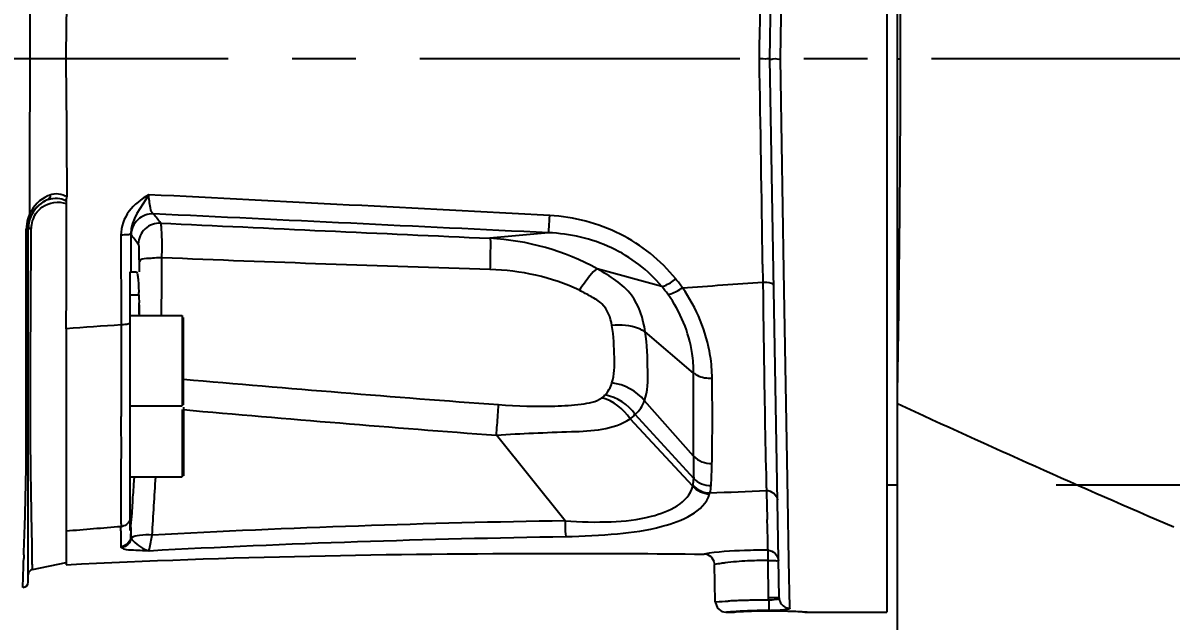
# Model space of a CAD drawing. Header units: millimetres. Extents: x 4086 to 8300, y 123 to 1549.
# Drawn here: x 6938.5 to 6965.43, y 827.05 to 841.08 of the extents above; entities that cross this region are included whole.
import ezdxf

# ---------------------------------------------------------------- set-up
doc = ezdxf.new("R2010")
doc.units = ezdxf.units.MM
doc.linetypes.add('CENTER', pattern=[0.6, 0.375, -0.075, 0.075, -0.075])
for name, color, linetype in [('中心线', 7, 'Continuous'), ('外形图', 7, 'Continuous'), ('尺寸标注', 7, 'Continuous')]:
    doc.layers.add(name, color=color, linetype=linetype)
doc.styles.add('思源黑', font='SourceHanSansCN-Normal.ttf')
doc.dimstyles.new('尺寸标注_1_4比例', dxfattribs={"dimtxt": 7, "dimasz": 6, "dimexe": 2, "dimexo": 1.5, "dimgap": 1, "dimtad": 1, "dimdec": 1, "dimlfac": 4, "dimdsep": 46, "dimtxsty": '思源黑', "dimcen": 0.09, "dimadec": 0, "dimazin": 0, "dimtp": 0.01, "dimtm": 0.01, "dimtfac": 1, "dimtdec": 1, "dimtofl": 0, "dimtmove": 0, "dimatfit": 3, "dimfxl": 1, "dimtolj": 1, "dimarcsym": 0})

# ---------------------------------------------------------------- blocks, each defined once
blk = doc.blocks.new('*D968')
at = {"layer": 'Defpoints', "color": 0}
for p in [(6987.256, 836.37), (6972.313, 835.062), (6987.256, 804.21)]:
    blk.add_point(p, dxfattribs=at)
at = {"layer": '尺寸标注', "color": 0, "lineweight": -2}
for p, q in [((6987.256, 834.87), (6987.256, 802.21)), ((6972.313, 833.562), (6972.313, 802.21)), ((6972.313, 804.21), (6944.529, 804.21)), ((6978.313, 804.21), (6981.256, 804.21))]:
    blk.add_line(p, q, dxfattribs=at)
at = {"layer": '尺寸标注', "color": 0}
for points in [[(6978.313, 805.21), (6978.313, 803.21), (6972.313, 804.21)], [(6981.256, 803.21), (6981.256, 805.21), (6987.256, 804.21)]]:
    blk.add_solid(points, dxfattribs=at)
at = {"layer": '尺寸标注', "color": 0, "insert": (6954.341, 808.834), "char_height": 7, "attachment_point": 5, "style": '思源黑'}
blk.add_mtext('\\A1;59.8', dxfattribs=at)
blk = doc.blocks.new('*D969')
at = {"layer": 'Defpoints', "color": 0}
for p in [(6987.256, 836.37), (6980.264, 830.237), (6987.256, 815.92)]:
    blk.add_point(p, dxfattribs=at)
at = {"layer": '尺寸标注', "color": 0, "lineweight": -2}
for p, q in [((6987.256, 834.87), (6987.256, 813.92)), ((6980.264, 828.737), (6980.264, 813.92)), ((6974.264, 815.92), (6948.997, 815.92)), ((6993.256, 815.92), (6999.256, 815.92))]:
    blk.add_line(p, q, dxfattribs=at)
at = {"layer": '尺寸标注', "color": 0}
for points in [[(6974.264, 814.92), (6974.264, 816.92), (6980.264, 815.92)], [(6993.256, 816.92), (6993.256, 814.92), (6987.256, 815.92)]]:
    blk.add_solid(points, dxfattribs=at)
at = {"layer": '尺寸标注', "color": 0, "insert": (6954.836, 820.544), "char_height": 7, "attachment_point": 5, "style": '思源黑'}
blk.add_mtext('\\A1;28', dxfattribs=at)
blk = doc.blocks.new('*D971')
at = {"layer": 'Defpoints', "color": 0}
for p in [(6855.764, 831.362), (6992.764, 628.928), (6855.764, 589.936)]:
    blk.add_point(p, dxfattribs=at)
at = {"layer": '尺寸标注', "color": 0, "lineweight": -2}
for p, q in [((6855.764, 829.862), (6855.764, 587.936)), ((6992.764, 627.428), (6992.764, 587.936)), ((6986.764, 589.936), (6861.764, 589.936))]:
    blk.add_line(p, q, dxfattribs=at)
at = {"layer": '尺寸标注', "color": 0}
for points in [[(6861.764, 590.936), (6861.764, 588.936), (6855.764, 589.936)], [(6986.764, 588.936), (6986.764, 590.936), (6992.764, 589.936)]]:
    blk.add_solid(points, dxfattribs=at)
at = {"layer": '尺寸标注', "color": 0, "insert": (6924.264, 594.551), "char_height": 7, "attachment_point": 5, "style": '思源黑'}
blk.add_mtext('\\A1;548', dxfattribs=at)

msp = doc.modelspace()

# ---------------------------------------------------------------- linework, layer by layer
at = {"layer": '中心线', "linetype": 'CENTER', "ltscale": 20}
for p, q in [((7003.311, 840.2368), (6847.114, 840.2368)), ((6980.264, 830.2368), (6962.7294, 830.2368))]:
    msp.add_line(p, q, dxfattribs=at)
at = {"layer": '外形图'}
for p, q in [((6959.014, 826.8418), (6959.014, 853.9634)), ((6956.014, 840.2368), (6956.2364, 852.9762)), ((6958.764, 853.2122), (6958.764, 827.2518)), ((6956.2728, 840.747), (6956.3492, 845.2076)), ((6956.2641, 840.2368), (6956.2728, 840.747)), ((6956.2348, 827.5896), (6956.014, 840.2368)), ((6956.2728, 839.7276), (6956.2641, 840.2368)), ((6959.014, 840.2365), (6959.0829, 840.2368)), ((6956.349, 835.2748), (6956.2728, 839.7276)), ((6939.514, 836.9079), (6939.514, 834.3291)), ((6938.6265, 827.9628), (6938.6265, 836.2478)), ((6941.0291, 836.1329), (6941.0291, 835.237)), ((6950.8236, 836.1563), (6949.4517, 836.0277)), ((6941.2311, 835.2371), (6941.2311, 835.4857)), ((6940.8001, 835.2366), (6940.8008, 834.8923)), ((6941.014, 829.1738), (6941.014, 835.237)), ((6941.0254, 835.237), (6941.1612, 835.237)), ((6953.4848, 834.8951), (6951.9707, 835.307)), ((6955.8476, 835.4233), (6955.8531, 835.0005)), ((6956.357, 834.8085), (6956.349, 835.2748)), ((6955.8531, 835.0005), (6955.8574, 834.6569)), ((6940.8008, 834.8923), (6940.8022, 834.2748)), ((6941.014, 834.6972), (6941.2197, 834.6972)), ((6956.4329, 830.3766), (6956.357, 834.8085)), ((6941.2312, 834.2193), (6941.2311, 834.4633)), ((6939.5148, 833.9036), (6939.5144, 834.3282)), ((6940.8022, 834.2748), (6940.8026, 833.9962)), ((6941.014, 834.2195), (6942.239, 834.2195)), ((6942.239, 834.2195), (6942.239, 832.0945)), ((6942.264, 832.1195), (6942.264, 834.1685)), ((6939.514, 833.9052), (6939.514, 828.3681)), ((6940.8026, 833.9962), (6940.8035, 833.7101)), ((6954.2294, 832.8665), (6953.0926, 833.8327)), ((6941.014, 832.0945), (6942.239, 832.0945)), ((6942.239, 832.014), (6942.239, 830.4315)), ((6942.264, 832.0659), (6942.264, 830.4565)), ((6954.2295, 830.9168), (6953.0771, 832.2172)), ((6954.2103, 830.2103), (6952.7382, 831.7918)), ((6954.2311, 830.3923), (6952.8623, 831.895)), ((6951.214, 829.3976), (6949.6054, 831.4058)), ((6941.014, 830.4315), (6942.239, 830.4315)), ((6941.1063, 830.4315), (6941.0943, 830.2474)), ((6956.4487, 829.4535), (6956.4329, 830.3766)), ((6954.2103, 830.2103), (6954.2153, 830.2323)), ((6959.014, 830.2368), (6958.764, 830.2368)), ((6954.6047, 830.0288), (6954.6118, 830.0522)), ((6955.9464, 829.7844), (6955.9564, 829.4302)), ((6940.8016, 829.3309), (6940.8009, 829.2608)), ((6956.4578, 828.92), (6956.4487, 829.4535)), ((6941.0292, 829.2422), (6941.0292, 829.1615)), ((6941.0292, 829.0225), (6941.0385, 829.1723)), ((6941.0292, 829.1615), (6941.0292, 829.0887)), ((6941.0292, 829.0887), (6941.0292, 829.0226)), ((6956.4724, 828.0644), (6956.4578, 828.92)), ((6938.5162, 828.4294), (6938.5183, 828.5162)), ((6938.7204, 828.3919), (6938.7188, 828.5826)), ((6954.4771, 828.6182), (6954.4738, 828.6176)), ((6938.5015, 827.8378), (6938.5141, 828.338)), ((6938.5141, 828.338), (6938.5162, 828.4294)), ((6938.7264, 828.2565), (6939.514, 828.4185)), ((6954.7191, 828.3994), (6954.7211, 828.372)), ((6954.7364, 827.4975), (6954.7211, 828.372)), ((6955.981, 828.1729), (6955.9768, 828.4646)), ((6955.9853, 827.8813), (6955.981, 828.1729)), ((6956.4779, 827.7476), (6956.4724, 828.0644)), ((6955.9896, 827.5896), (6955.9853, 827.8813)), ((6956.4847, 827.3458), (6956.4779, 827.7476)), ((6955.9903, 827.5391), (6955.9896, 827.5896)), ((6954.9864, 827.2518), (6954.9979, 827.2528)), ((6954.9864, 827.2518), (6955.139, 827.2518)), ((6955.139, 827.2518), (6955.1906, 827.2553)), ((6955.1396, 827.2519), (6955.139, 827.2518)), ((6955.1908, 827.2553), (6955.1396, 827.2519)), ((6956.8373, 827.2553), (6956.8885, 827.2519)), ((6956.889, 827.2518), (6956.8375, 827.2553)), ((6956.8885, 827.2519), (6956.889, 827.2518)), ((6956.889, 827.2518), (6958.764, 827.2518))]:
    msp.add_line(p, q, dxfattribs=at)
for points in [[(6939.514, 836.9335), (6939.5341, 836.965), (6939.5367, 837.0128)], [(6939.514, 836.9335), (6939.514, 836.9201), (6939.5146, 836.9068)], [(6938.6647, 836.6088), (6938.6711, 836.6039), (6938.6773, 836.5987), (6938.6829, 836.5937), (6938.6876, 836.5888), (6938.6915, 836.5841), (6938.6946, 836.5797), (6938.6967, 836.5757), (6938.6979, 836.572), (6938.6981, 836.5687), (6938.6974, 836.5658)], [(6938.5804, 836.2374), (6938.5895, 836.2383), (6938.5979, 836.2393), (6938.6052, 836.2403), (6938.6116, 836.2415), (6938.6169, 836.2427), (6938.6211, 836.2439), (6938.6241, 836.2452), (6938.6259, 836.2465), (6938.6265, 836.2479)], [(6954.7364, 827.4975), (6954.7869, 827.3511), (6954.8902, 827.2711), (6954.9864, 827.2518)]]:
    msp.add_lwpolyline(points, dxfattribs=at)
for centre, radius, start, end in [((6003.0409, 857.5822), 952.889, 358.9569919, 359.2464578), ((4592.142, 840.2371), 2346.525, 359.9113852, 0.088595), ((6899.4254, 841.2086), 40.0978, 358.61125, 358.77525), ((6897.6194, 839.444), 41.8995, 0.87488, 1.08423), ((5976.7097, 822.4783), 979.2234, 0.757449, 1.0391325), ((6466.2098, 840.7778), 492.8734, 359.04015, 359.937114), ((6939.4414, 836.2422), 0.859, 114.74345, 154.80323), ((6939.3594, 836.2543), 0.7316, 111.13923, 151.86755), ((6939.3669, 836.2495), 0.7385, 129.40084, 136.375), ((6939.3679, 836.248), 0.7403, 125.87939, 129.39222), ((6939.373, 836.2409), 0.749, 115.31197, 125.87416), ((6939.3674, 836.2525), 0.7362, 111.66854, 115.30307), ((6939.443, 836.239), 0.8626, 111.17273, 114.74976), ((6722.7976, -3467.8262), 4310.4249, 86.9671399, 87.0923365), ((6939.4544, 836.2369), 0.8742, 157.50299, 163.14591), ((6939.4526, 836.2378), 0.8722, 154.67664, 157.50812), ((6939.3552, 836.2558), 0.7272, 154.76961, 157.67265), ((6939.3733, 836.2445), 0.7467, 153.37658, 156.72467), ((6939.3623, 836.2523), 0.735, 151.83421, 154.75355), ((6939.3739, 836.2435), 0.7477, 136.41925, 153.33108), ((6939.3138, 836.2563), 0.6194, 146.35655, 156.49815), ((6866.5586, 777.0769), 95.7507, 38.271398, 38.437386), ((6939.4573, 836.2371), 0.8769, 163.21085, 179.98106), ((6939.3808, 836.2477), 0.7542, 172.54491, 179.98594), ((6939.3738, 836.248), 0.7473, 160.48333, 172.5024), ((6939.3726, 836.2486), 0.746, 157.66957, 160.49405), ((6939.3725, 836.2449), 0.7458, 156.7235, 160.06749), ((6939.3213, 836.254), 0.6272, 163.1867, 179.86671), ((6939.3186, 836.2541), 0.6247, 156.49426, 163.12712), ((7057.8502, 3271.4692), 2437.8526, 267.2698719, 267.4515181), ((6917.4917, 817.725), 29.8733, 37.45344, 37.97847), ((6932.9087, 1144.1831), 310.0328, 273.895127, 274.244131), ((6932.5398, 834.4751), 8.6827, 1.46623, 1.86784), ((6950.834, 832.699), 3.4425, 35.80398, 39.63939), ((6873.0477, 832.8442), 68.197, 1.142264, 1.405129), ((6982.1951, 249.4093), 586.0505, 94.0501411, 94.1764485), ((6989.4878, 1370.7371), 540.0838, 264.984328, 265.770467), ((6988.6077, 1352.3793), 522.4314, 264.910737, 265.718578), ((7072.8823, 1078.3995), 271.304, 245.183882, 246.682812), ((6430.7562, 831.1358), 510.0524, 359.893414, 0.079408), ((7055.0006, 830.9454), 100.771, 180.016257, 180.314494), ((6936.6317, 831.18), 18.0331, 356.96427, 358.61761), ((6815.988, 830.4797), 124.82, 359.724792, 359.865593), ((6876.7136, 830.1908), 64.0937, 359.491258, 359.722356), ((6810.8435, 830.8825), 129.9674, 359.315991, 359.444178), ((6955.177, 573.4537), 255.9745, 90.887092, 93.05555), ((6831.2822, 825.9036), 124.7241, 1.390316, 1.620271), ((6955.6748, 641.3977), 188.451, 94.526909, 94.919489), ((6920.298, 829.3972), 20.5033, 359.34158, 359.61877), ((6988.9213, 828.2527), 48.1295, 179.20346, 179.35802), ((6940.7836, 829.0234), 0.2564, 334.3765, 351.98456), ((6921.8841, 828.1195), 34.0951, 0.98868, 1.36188), ((6965.15, 827.8644), 26.6397, 178.41523, 178.59805), ((6954.4712, 828.3676), 0.25, 7.29746, 89.40394), ((6955.8486, 821.114), 7.3517, 89.00142, 91.08091), ((6938.7515, 828.1341), 0.125, 101.62055, 179.99246), ((6938.5015, 827.9628), 0.125, 270.0085, 0), ((6956.0209, 807.7468), 19.7924, 92.6596, 92.83613), ((6956.0168, 807.8385), 19.7006, 91.59562, 92.66011), ((6956.0152, 807.885), 19.6541, 91.35341, 91.59487), ((6956.0146, 807.9147), 19.6243, 91.10525, 91.35368), ((6956.014, 807.9503), 19.5888, 90.06929, 91.10556), ((6956.485, 827.5949), 0.2503, 198.86022, 208.22946), ((6956.0226, 814.6774), 12.6171, 92.96232, 94.65832), ((6956.023, 814.4165), 12.8657, 93.57825, 93.70975), ((6955.9955, 814.8656), 12.4158, 92.45386, 93.71629), ((6955.9943, 814.8923), 12.3891, 92.8905, 93.58304), ((6956.0055, 814.633), 12.6486, 92.43267, 92.88187), ((6956.0165, 814.7825), 12.5118, 92.3879, 92.95948), ((6956.0355, 813.9589), 13.3234, 92.22109, 92.45856), ((6956.0358, 813.9307), 13.3516, 92.19609, 92.43478), ((6956.0152, 814.8147), 12.4796, 91.76629, 92.38789), ((6956.0316, 814.1019), 13.1804, 91.14581, 92.22834), ((6956.0367, 813.9619), 13.3204, 91.1311, 92.20504), ((6956.0141, 814.8531), 12.4411, 90.08813, 91.76688), ((6955.9979, 816.0435), 11.2385, 90.0378, 91.14296), ((6955.9936, 817.5846), 9.6974, 89.87915, 90.01805), ((6955.9885, 832.9721), 5.6779, 270.06507, 270.48086), ((6956.0292, 816.0598), 11.2221, 89.14115, 90.07755), ((6956.0152, 814.9749), 12.3071, 88.85427, 89.15163), ((6955.9907, 813.94), 13.3424, 87.79565, 88.84302), ((6956.0019, 814.3314), 12.9508, 88.28924, 88.85243), ((6955.9878, 813.8433), 13.4391, 87.77783, 88.29136), ((6956.0284, 814.789), 12.4925, 86.28658, 87.81875), ((6956.0197, 814.6127), 12.669, 86.71744, 87.78708), ((6956.0289, 814.8074), 12.4741, 86.28433, 86.70814)]:
    msp.add_arc(centre, radius, start, end, dxfattribs=at)
for points, knots in [([(6959.0829, 840.2368), (6959.0831, 840.9901), (6959.0887, 843.9354), (6959.0872, 846.8808), (6959.0761, 849.0728)], [0, 0, 0, 0, 0.2557547, 1, 1, 1, 1]), ([(6956.014, 840.2383), (6956.0138, 840.2322), (6955.9766, 840.2441), (6955.9144, 840.2266), (6955.8293, 840.2368), (6955.7721, 840.2368)], [0, 0, 0, 0, 0.0756932, 0.2908735, 1, 1, 1, 1]), ([(6956.0141, 840.2412), (6956.0137, 840.217), (6956.1512, 840.2687), (6956.2072, 840.2206), (6956.2641, 840.2368)], [0, 0, 0, 0, 0.2905718, 1, 1, 1, 1]), ([(6939.1315, 837.0433), (6939.1354, 837.0208), (6939.147, 836.9833), (6939.1085, 836.9454), (6939.095, 836.9504)], [0, 0, 0, 0, 0.6137286, 1, 1, 1, 1]), ([(6941.4505, 837.0494), (6941.2779, 836.9472), (6940.9478, 836.7039), (6940.7987, 836.2977), (6940.7989, 836.1002)], [0, 0, 0, 0, 0.5037176, 1, 1, 1, 1]), ([(6941.559, 836.6012), (6941.5115, 836.6219), (6941.4811, 836.8097), (6941.4564, 836.946), (6941.4505, 837.0494)], [0, 0, 0, 0, 0.3334816, 1, 1, 1, 1]), ([(6941.559, 836.6012), (6941.4295, 836.6059), (6941.1556, 836.5057), (6941.041, 836.2375), (6941.0391, 836.108)], [0, 0, 0, 0, 0.5001924, 1, 1, 1, 1]), ([(6950.8236, 836.1563), (6950.8378, 836.1974), (6950.8365, 836.3361), (6950.8516, 836.4695), (6950.8565, 836.5613)], [0, 0, 0, 0, 0.3210296, 1, 1, 1, 1]), ([(6953.8112, 835.0744), (6953.4588, 835.5089), (6952.5513, 836.2412), (6951.4237, 836.5312), (6950.8565, 836.5613)], [0, 0, 0, 0, 0.4961986, 1, 1, 1, 1]), ([(6941.7311, 836.3836), (6941.6011, 836.3896), (6941.3249, 836.2909), (6941.2087, 836.0215), (6941.2065, 835.8914)], [0, 0, 0, 0, 0.5002061, 1, 1, 1, 1]), ([(6941.7596, 835.5722), (6941.7631, 835.758), (6941.7709, 836.0064), (6941.7467, 836.27), (6941.746, 836.3613), (6941.7311, 836.3836)], [0, 0, 0, 0, 0.6851662, 0.9009424, 1, 1, 1, 1]), ([(6938.5205, 828.6012), (6938.5285, 828.8888), (6938.5819, 830.1416), (6938.5788, 832.688), (6938.5807, 834.9456), (6938.5804, 836.2374)], [0, 0, 0, 0, 0.1130458, 0.4925489, 1, 1, 1, 1]), ([(6938.694, 836.2555), (6938.6772, 836.2545), (6938.6684, 836.2555), (6938.6234, 836.2466), (6938.6282, 836.2437)], [0, 0, 0, 0, 0.7482621, 1, 1, 1, 1]), ([(6938.7188, 828.5826), (6938.7108, 829.2222), (6938.6507, 831.7794), (6938.6907, 834.3375), (6938.694, 836.2555)], [0, 0, 0, 0, 0.2501123, 1, 1, 1, 1]), ([(6941.0292, 836.133), (6941.0187, 836.1105), (6940.918, 836.1134), (6940.8521, 836.1007), (6940.7989, 836.1002)], [0, 0, 0, 0, 0.318408, 1, 1, 1, 1]), ([(6941.0391, 836.108), (6941.0369, 836.1108), (6941.0331, 836.1192), (6941.0305, 836.1278), (6941.0292, 836.133)], [0, 0, 0, 0, 0.3981319, 1, 1, 1, 1]), ([(6949.4517, 836.0277), (6949.4757, 835.9534), (6949.451, 835.7024), (6949.4595, 835.4623), (6949.454, 835.2967)], [0, 0, 0, 0, 0.3203088, 1, 1, 1, 1]), ([(6953.4848, 834.8951), (6953.1664, 835.2777), (6952.3385, 835.9102), (6951.3294, 836.1367), (6950.8236, 836.1563)], [0, 0, 0, 0, 0.4958023, 1, 1, 1, 1]), ([(6941.2311, 835.4857), (6941.2311, 835.5786), (6941.2136, 835.7059), (6941.2325, 835.8574), (6941.2065, 835.8914)], [0, 0, 0, 0, 0.6846557, 1, 1, 1, 1]), ([(6941.7596, 835.5722), (6941.6392, 835.5735), (6941.4882, 835.5501), (6941.2512, 835.5421), (6941.2311, 835.4857)], [0, 0, 0, 0, 0.6676639, 1, 1, 1, 1]), ([(6941.7529, 834.2189), (6941.7532, 834.3256), (6941.7553, 834.7767), (6941.7594, 835.2278), (6941.7596, 835.5722)], [0, 0, 0, 0, 0.2364653, 1, 1, 1, 1]), ([(6941.1612, 835.237), (6941.1734, 835.237), (6941.1841, 835.1761), (6941.2093, 835.0411), (6941.214, 834.8759), (6941.2179, 834.7581)], [0, 0, 0, 0, 0.0752296, 0.2717552, 1, 1, 1, 1]), ([(6951.9707, 835.307), (6951.8987, 835.2752), (6951.7554, 835.0944), (6951.6269, 834.9238), (6951.5501, 834.8066)], [0, 0, 0, 0, 0.3596873, 1, 1, 1, 1]), ([(6953.0926, 833.8327), (6953.0493, 834.135), (6952.8479, 834.7925), (6952.2643, 835.1421), (6951.9707, 835.307)], [0, 0, 0, 0, 0.4756454, 1, 1, 1, 1]), ([(6953.4848, 834.8951), (6953.5069, 834.8992), (6953.6256, 834.9403), (6953.7301, 835.0123), (6953.8112, 835.0744)], [0, 0, 0, 0, 0.1803317, 1, 1, 1, 1]), ([(6955.8531, 835.0005), (6955.8852, 835.0012), (6955.965, 834.9962), (6956.1059, 834.9762), (6956.1069, 834.9176)], [0, 0, 0, 0, 0.3543255, 1, 1, 1, 1]), ([(6952.3147, 833.9816), (6952.284, 834.1651), (6952.1725, 834.4664), (6951.8217, 834.6605), (6951.6434, 834.7615), (6951.5501, 834.8066)], [0, 0, 0, 0, 0.4742047, 0.7357673, 1, 1, 1, 1]), ([(6953.6262, 834.7129), (6953.6492, 834.7148), (6953.7726, 834.7446), (6953.8837, 834.8095), (6953.9693, 834.8665)], [0, 0, 0, 0, 0.1832055, 1, 1, 1, 1]), ([(6954.2294, 832.8665), (6954.2293, 833.0202), (6954.1827, 833.6729), (6953.9193, 834.3082), (6953.6262, 834.7129)], [0, 0, 0, 0, 0.2352185, 1, 1, 1, 1]), ([(6954.6643, 832.7441), (6954.6624, 832.9201), (6954.6026, 833.6699), (6954.2986, 834.3955), (6953.9693, 834.8665)], [0, 0, 0, 0, 0.2344666, 1, 1, 1, 1]), ([(6955.8574, 834.6569), (6955.8631, 834.2149), (6955.8835, 832.7581), (6955.9067, 831.3014), (6955.9325, 830.2869)], [0, 0, 0, 0, 0.3034293, 1, 1, 1, 1]), ([(6941.014, 834.0332), (6941.0038, 834.0269), (6940.9355, 834.002), (6940.8626, 833.9974), (6940.8026, 833.9962)], [0, 0, 0, 0, 0.166526, 1, 1, 1, 1]), ([(6953.0926, 833.8327), (6953.0454, 833.8641), (6952.803, 833.9808), (6952.5241, 833.9985), (6952.3147, 833.9816)], [0, 0, 0, 0, 0.2124063, 1, 1, 1, 1]), ([(6952.3153, 832.6327), (6952.3772, 832.8228), (6952.3722, 833.2853), (6952.3562, 833.7338), (6952.3147, 833.9816)], [0, 0, 0, 0, 0.443022, 1, 1, 1, 1]), ([(6940.8035, 833.7101), (6940.8038, 833.5924), (6940.8053, 833.1373), (6940.8065, 832.6822), (6940.8072, 832.3449)], [0, 0, 0, 0, 0.2587403, 1, 1, 1, 1]), ([(6953.0771, 832.2172), (6953.1574, 832.4386), (6953.1569, 832.995), (6953.1393, 833.5313), (6953.0926, 833.8327)], [0, 0, 0, 0, 0.4357856, 1, 1, 1, 1]), ([(6954.2295, 830.9168), (6954.2294, 831.059), (6954.2289, 831.7089), (6954.2291, 832.3588), (6954.2294, 832.8665)], [0, 0, 0, 0, 0.2188096, 1, 1, 1, 1]), ([(6954.2294, 832.8665), (6954.2553, 832.845), (6954.3861, 832.7642), (6954.5456, 832.7398), (6954.6643, 832.7441)], [0, 0, 0, 0, 0.2206904, 1, 1, 1, 1]), ([(6954.6595, 830.7449), (6954.6631, 830.8891), (6954.672, 831.5555), (6954.67, 832.222), (6954.6643, 832.7441)], [0, 0, 0, 0, 0.2164752, 1, 1, 1, 1]), ([(6949.6554, 832.1241), (6950.0946, 832.0918), (6950.7477, 832.0694), (6951.5517, 832.1235), (6951.9392, 832.189), (6952.0782, 832.2831)], [0, 0, 0, 0, 0.5401537, 0.7941413, 1, 1, 1, 1]), ([(6952.0782, 832.2831), (6952.0929, 832.293), (6952.1205, 832.3112), (6952.1435, 832.3378), (6952.1487, 832.3525)], [0, 0, 0, 0, 0.5323351, 1, 1, 1, 1]), ([(6949.6054, 831.4058), (6949.611, 831.486), (6949.6279, 831.7254), (6949.6449, 831.9648), (6949.6554, 832.1241)], [0, 0, 0, 0, 0.3349252, 1, 1, 1, 1]), ([(6949.6054, 831.4058), (6950.19, 831.4517), (6951.2145, 831.4835), (6952.3512, 831.5262), (6952.7382, 831.7918)], [0, 0, 0, 0, 0.5554671, 1, 1, 1, 1]), ([(6951.214, 829.3976), (6951.5742, 829.369), (6952.266, 829.3597), (6953.2924, 829.4506), (6954.1142, 829.8226), (6954.2103, 830.2103)], [0, 0, 0, 0, 0.3351273, 0.6295155, 1, 1, 1, 1]), ([(6951.2316, 829.0301), (6951.6375, 829.0367), (6952.4099, 829.0774), (6953.5544, 829.228), (6954.4691, 829.6018), (6954.6047, 830.0288)], [0, 0, 0, 0, 0.3360116, 0.629114, 1, 1, 1, 1]), ([(6941.0465, 829.5096), (6941.0452, 829.4942), (6941.0422, 829.4635), (6941.0391, 829.4328), (6941.0375, 829.4174)], [0, 0, 0, 0, 0.4999625, 1, 1, 1, 1]), ([(6951.214, 829.3976), (6951.215, 829.3547), (6951.2197, 829.2323), (6951.2188, 829.1088), (6951.2316, 829.0301)], [0, 0, 0, 0, 0.3497206, 1, 1, 1, 1]), ([(6941.0292, 829.0225), (6941.0281, 829.0057), (6941.0224, 828.9719), (6941.0098, 828.9399), (6941.0018, 828.9248)], [0, 0, 0, 0, 0.4976997, 1, 1, 1, 1]), ([(6941.0292, 829.0225), (6941.029, 829.0185), (6941.0295, 829.0104), (6941.0314, 829.0025), (6941.0327, 828.9987)], [0, 0, 0, 0, 0.4997502, 1, 1, 1, 1]), ([(6941.5325, 829.0643), (6941.4328, 829.0705), (6941.2723, 829.0657), (6941.0992, 829.0381), (6941.0487, 828.9981)], [0, 0, 0, 0, 0.6076754, 1, 1, 1, 1]), ([(6941.4598, 828.6978), (6941.4639, 828.7111), (6941.4886, 828.8334), (6941.5124, 828.9555), (6941.5325, 829.0643)], [0, 0, 0, 0, 0.1114376, 1, 1, 1, 1]), ([(6940.7948, 828.7919), (6940.7948, 828.7879), (6940.7978, 828.7788), (6940.8048, 828.7726), (6940.8089, 828.7696)], [0, 0, 0, 0, 0.4417283, 1, 1, 1, 1]), ([(6940.8089, 828.7696), (6940.8732, 828.7225), (6941.1107, 828.7191), (6941.3205, 828.7011), (6941.4598, 828.6978)], [0, 0, 0, 0, 0.3639041, 1, 1, 1, 1]), ([(6941.0327, 828.9987), (6941.0333, 828.9968), (6941.0348, 828.9931), (6941.0365, 828.9895), (6941.0375, 828.9877)], [0, 0, 0, 0, 0.4947312, 1, 1, 1, 1]), ([(6941.0487, 828.9981), (6941.0466, 828.9965), (6941.0427, 828.9932), (6941.0391, 828.9895), (6941.0375, 828.9877)], [0, 0, 0, 0, 0.5189407, 1, 1, 1, 1]), ([(6941.0375, 828.9877), (6941.0427, 828.9771), (6941.0579, 828.9557), (6941.0761, 828.9371), (6941.0864, 828.9274)], [0, 0, 0, 0, 0.4549243, 1, 1, 1, 1]), ([(6939.514, 828.3681), (6943.3221, 828.5649), (6948.312, 828.6481), (6953.2994, 828.6298), (6954.4738, 828.6176)], [0, 0, 0, 0, 0.7645271, 1, 1, 1, 1]), ([(6955.9742, 828.7078), (6955.791, 828.7105), (6955.2909, 828.7029), (6954.7897, 828.671), (6954.4771, 828.6182)], [0, 0, 0, 0, 0.366234, 1, 1, 1, 1]), ([(6955.9768, 828.4646), (6955.977, 828.4929), (6955.9764, 828.5737), (6955.9831, 828.6557), (6955.9742, 828.7078)], [0, 0, 0, 0, 0.3487853, 1, 1, 1, 1]), ([(6955.9768, 828.4646), (6956.0341, 828.4657), (6956.1198, 828.4756), (6956.1818, 828.4594), (6956.2194, 828.4707), (6956.2195, 828.4646)], [0, 0, 0, 0, 0.7086976, 0.9240096, 1, 1, 1, 1]), ([(6938.7263, 828.2565), (6938.7138, 828.2543), (6938.732, 828.3329), (6938.7207, 828.3594), (6938.7204, 828.3919)], [0, 0, 0, 0, 0.2823787, 1, 1, 1, 1]), ([(6954.7242, 828.3727), (6954.7235, 828.3726), (6954.7228, 828.3721), (6954.7211, 828.3723), (6954.7211, 828.372)], [0, 0, 0, 0, 0.7467479, 1, 1, 1, 1]), ([(6954.9698, 828.4112), (6954.9377, 828.407), (6954.8557, 828.3954), (6954.7736, 828.3831), (6954.7242, 828.3727)], [0, 0, 0, 0, 0.3910886, 1, 1, 1, 1]), ([(6955.7099, 828.4644), (6955.6382, 828.463), (6955.3909, 828.4547), (6955.144, 828.4337), (6954.9698, 828.4112)], [0, 0, 0, 0, 0.2902096, 1, 1, 1, 1]), ([(6954.7364, 827.4975), (6954.743, 827.4978), (6954.8446, 827.5051), (6954.9464, 827.5102), (6955.0415, 827.515)], [0, 0, 0, 0, 0.0650473, 1, 1, 1, 1]), ([(6956.2348, 827.5896), (6956.2349, 827.5958), (6956.1963, 827.5842), (6956.1345, 827.6011), (6956.0475, 827.5906), (6955.9896, 827.5896)], [0, 0, 0, 0, 0.0759837, 0.2916522, 1, 1, 1, 1]), ([(6956.2348, 827.5896), (6956.2353, 827.563), (6956.1148, 827.5398), (6956.0488, 827.5382), (6955.9903, 827.5391)], [0, 0, 0, 0, 0.3124324, 1, 1, 1, 1]), ([(6956.2348, 827.5896), (6956.235, 827.5768), (6956.2376, 827.5512), (6956.244, 827.5262), (6956.2482, 827.514)], [0, 0, 0, 0, 0.4980832, 1, 1, 1, 1]), ([(6955.9926, 827.3393), (6955.9929, 827.329), (6955.9939, 827.3141), (6955.9939, 827.2989), (6955.995, 827.2942)], [0, 0, 0, 0, 0.68139, 1, 1, 1, 1]), ([(6956.4552, 827.3259), (6956.4342, 827.3195), (6956.2951, 827.2974), (6956.1545, 827.2954), (6956.0362, 827.2944)], [0, 0, 0, 0, 0.1561751, 1, 1, 1, 1]), ([(6956.4847, 827.3458), (6956.4848, 827.3415), (6956.4742, 827.3315), (6956.4629, 827.3283), (6956.4552, 827.3259)], [0, 0, 0, 0, 0.344301, 1, 1, 1, 1])]:
    msp.add_open_spline(points, degree=3, knots=knots, dxfattribs=at)
for points in [[(6939.514, 840.3516), (6939.5362, 841.3882), (6939.5286, 842.4252), (6939.5375, 843.462)], [(6939.5367, 837.0128), (6939.5329, 838.0365), (6939.5297, 839.0602), (6939.514, 840.0838)], [(6938.9566, 836.7623), (6939.11, 836.8706), (6939.3359, 836.9031), (6939.514, 836.8436)], [(6939.0956, 836.9366), (6939.2257, 836.9877), (6939.3945, 836.9808), (6939.514, 836.9083)], [(6939.1315, 837.0433), (6939.1956, 837.0681), (6939.2671, 837.0802), (6939.3354, 837.0733)], [(6939.3354, 837.0733), (6939.4074, 837.066), (6939.481, 837.0396), (6939.5377, 836.9948)], [(6941.4505, 837.0495), (6941.2837, 836.7575), (6941.0256, 836.4692), (6941.0292, 836.133)], [(6938.7982, 836.5994), (6938.8401, 836.6625), (6938.8947, 836.7186), (6938.9566, 836.7623)], [(6950.8236, 836.1563), (6947.7353, 836.3037), (6944.6472, 836.4526), (6941.559, 836.6012)], [(6938.6265, 836.2436), (6938.6265, 836.3301), (6938.6419, 836.4178), (6938.6714, 836.4991)], [(6940.7989, 836.1002), (6940.7992, 835.8123), (6940.7996, 835.5244), (6940.8001, 835.2366)], [(6951.9707, 835.307), (6951.2103, 835.7365), (6950.3236, 835.9766), (6949.4517, 836.0277)], [(6949.454, 835.2967), (6946.8888, 835.3779), (6944.3235, 835.458), (6941.7596, 835.5722)], [(6951.5501, 834.8066), (6950.904, 835.1187), (6950.1711, 835.2739), (6949.454, 835.2967)], [(6953.9693, 834.8665), (6953.9188, 834.9375), (6953.8678, 835.0088), (6953.808, 835.072)], [(6941.2197, 834.6972), (6941.2212, 834.637), (6941.2227, 834.5768), (6941.2242, 834.5165)], [(6952.156, 832.3505), (6952.2277, 832.4313), (6952.2818, 832.53), (6952.3153, 832.6327)], [(6953.0771, 832.2172), (6952.8992, 832.4453), (6952.6026, 832.599), (6952.3153, 832.6327)], [(6940.8072, 832.3449), (6940.8075, 832.1775), (6940.8078, 832.0101), (6940.808, 831.8427)], [(6952.7382, 831.7918), (6952.5899, 832.0225), (6952.344, 832.2156), (6952.0782, 832.2831)], [(6952.8623, 831.895), (6952.6994, 832.1229), (6952.4313, 832.2985), (6952.156, 832.3505)], [(6952.8623, 831.895), (6952.9595, 831.9799), (6953.0334, 832.0957), (6953.0771, 832.2172)], [(6952.7382, 831.7918), (6952.781, 831.8209), (6952.8303, 831.8504), (6952.8523, 831.8973)], [(6954.2295, 830.9168), (6954.3313, 830.8007), (6954.5052, 830.7393), (6954.6595, 830.7449)], [(6941.5325, 829.0643), (6941.5603, 829.52), (6941.5881, 829.9757), (6941.6157, 830.4314)], [(6954.2153, 830.2323), (6954.2266, 830.2847), (6954.2314, 830.3387), (6954.2311, 830.3923)], [(6954.2311, 830.3923), (6954.3299, 830.2833), (6954.4924, 830.2211), (6954.6394, 830.2249)], [(6941.0943, 830.2474), (6941.0839, 830.0859), (6941.0724, 829.9245), (6941.0629, 829.7629)], [(6954.2103, 830.2103), (6954.3061, 830.1019), (6954.46, 830.0324), (6954.6047, 830.0288)], [(6954.2153, 830.2323), (6954.3116, 830.1237), (6954.4666, 830.055), (6954.6118, 830.0522)], [(6954.6118, 830.0522), (6954.6274, 830.1084), (6954.6363, 830.1667), (6954.6394, 830.2249)], [(6954.6118, 830.0522), (6955.0536, 830.0719), (6955.4954, 830.0914), (6955.9372, 830.1109)], [(6955.9325, 830.2869), (6955.934, 830.2282), (6955.9356, 830.1696), (6955.9372, 830.1109)], [(6955.9372, 830.1109), (6956.0498, 830.1143), (6956.1926, 830.0044), (6956.1946, 829.8918)], [(6955.9372, 830.1109), (6955.9402, 830.0021), (6955.9433, 829.8932), (6955.9464, 829.7844)], [(6941.0629, 829.7629), (6941.058, 829.6784), (6941.0539, 829.5939), (6941.0465, 829.5096)], [(6941.014, 829.4196), (6940.9827, 829.3367), (6940.8892, 829.2682), (6940.8009, 829.2608)], [(6941.0375, 829.4174), (6941.0315, 829.3605), (6941.0255, 829.3036), (6941.0218, 829.2465)], [(6940.8, 829.1616), (6940.7991, 829.0816), (6940.7976, 829.0017), (6940.7964, 828.9218)], [(6941.4598, 828.6978), (6944.7141, 828.8754), (6947.9729, 828.977), (6951.2316, 829.0301)], [(6941.0018, 828.9248), (6940.9635, 828.8523), (6940.8767, 828.7968), (6940.7948, 828.7919)], [(6941.0148, 828.9125), (6940.9786, 828.8372), (6940.8921, 828.7767), (6940.8089, 828.7696)], [(6941.0864, 828.9274), (6941.1927, 828.8272), (6941.3158, 828.7224), (6941.4598, 828.6978)], [(6955.9742, 828.7078), (6956.0893, 828.7057), (6956.2175, 828.5797), (6956.2195, 828.4646)], [(6955.9903, 827.5391), (6955.9905, 827.4725), (6955.9908, 827.4059), (6955.9926, 827.3393)], [(6956.2645, 827.4765), (6956.3049, 827.4013), (6956.3994, 827.3458), (6956.4847, 827.3458)]]:
    msp.add_open_spline(points, degree=3, dxfattribs=at)

# ---------------------------------------------------------------- dimensions: what is measured, and where the dimension line sits
at = {"layer": '尺寸标注'}
for base, p1, p2, picture, middle in [((6987.2561, 804.2097), (6972.3132, 835.0622), (6987.2561, 836.3696), '*D968', (6954.3408, 804.2097)), ((6987.2561, 815.9202), (6980.264, 830.2368), (6987.2561, 836.3696), '*D969', (6954.8357, 815.9202)), ((6855.764, 589.9361), (6992.764, 628.9285), (6855.764, 831.3618), '*D971', (6924.264, 589.9361))]:
    dim = msp.add_linear_dim(base=base, p1=p1, p2=p2, dimstyle='尺寸标注_1_4比例', dxfattribs=at)
    dim.commit()
    dim.dimension.update_dxf_attribs({"geometry": picture, "text_midpoint": middle, "dimtype": 160})

doc.saveas('drawing.dxf')
